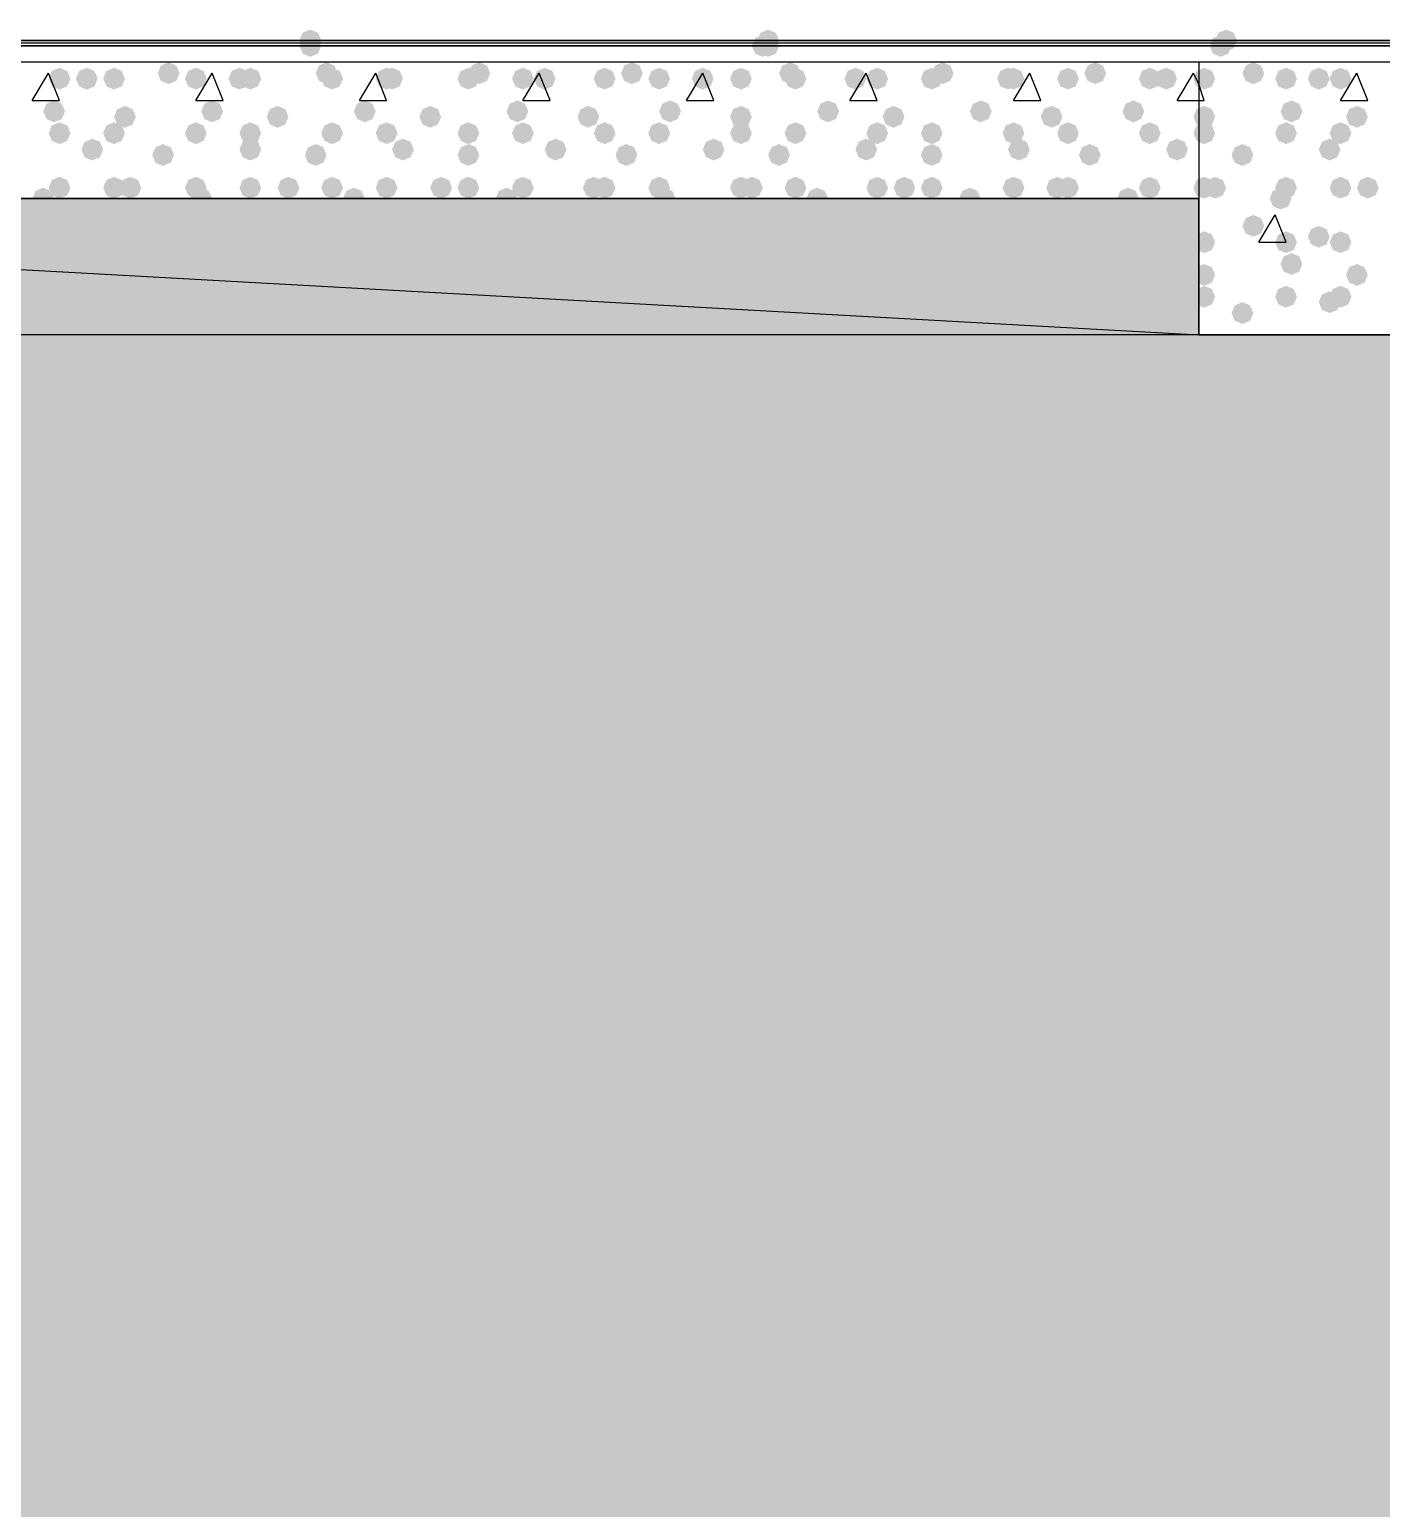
# Model space of a CAD drawing. Header units: millimetres. Extents: x 0 to 420, y 0 to 297.
# Drawn here: x 205.97 to 216.47, y 232.4 to 243.88 of the extents above; entities that cross this region are included whole.
import ezdxf

# ---------------------------------------------------------------- set-up
doc = ezdxf.new("R2010")
doc.units = ezdxf.units.MM
doc.layers.get('0').update_dxf_attribs({"linetype": 'CONTINUOUS'})

msp = doc.modelspace()

# ---------------------------------------------------------------- hatches: boundary and pattern name
at = {"true_color": 0x0000fe}
for points in [[(208.237667, 243.797667), (208.212796, 243.737871), (208.153, 243.713), (208.093204, 243.737871), (208.068333, 243.797667), (208.093204, 243.857462), (208.153, 243.882333), (208.212796, 243.857463)], [(208.237667, 243.755333), (208.212796, 243.695537), (208.153, 243.670667), (208.093204, 243.695537), (208.068333, 243.755333), (208.093204, 243.815129), (208.153, 243.84), (208.212796, 243.815129)], [(208.237667, 243.755333), (208.212796, 243.695537), (208.153, 243.670667), (208.093204, 243.695537), (208.068333, 243.755333), (208.093204, 243.815129), (208.153, 243.84), (208.212796, 243.815129)], [(208.237667, 243.755333), (208.212796, 243.695537), (208.153, 243.670667), (208.093204, 243.695537), (208.068333, 243.755333), (208.093204, 243.815129), (208.153, 243.84), (208.212796, 243.815129)], [(211.751333, 243.755333), (211.726462, 243.695537), (211.666667, 243.670667), (211.606871, 243.695537), (211.582, 243.755333), (211.606871, 243.815129), (211.666667, 243.84), (211.726462, 243.815129)], [(211.793667, 243.797667), (211.768796, 243.737871), (211.709, 243.713), (211.649204, 243.737871), (211.624333, 243.797667), (211.649204, 243.857462), (211.709, 243.882333), (211.768796, 243.857463)], [(211.793667, 243.755333), (211.768796, 243.695537), (211.709, 243.670667), (211.649204, 243.695537), (211.624333, 243.755333), (211.649204, 243.815129), (211.709, 243.84), (211.768796, 243.815129)], [(211.793667, 243.755333), (211.768796, 243.695537), (211.709, 243.670667), (211.649204, 243.695537), (211.624333, 243.755333), (211.649204, 243.815129), (211.709, 243.84), (211.768796, 243.815129)], [(215.307333, 243.755333), (215.282462, 243.695537), (215.222667, 243.670667), (215.162871, 243.695537), (215.138, 243.755333), (215.162871, 243.815129), (215.222667, 243.84), (215.282462, 243.815129)], [(215.307333, 243.755333), (215.282462, 243.695537), (215.222667, 243.670667), (215.162871, 243.695537), (215.138, 243.755333), (215.162871, 243.815129), (215.222667, 243.84), (215.282462, 243.815129)], [(215.307333, 243.755333), (215.282462, 243.695537), (215.222667, 243.670667), (215.162871, 243.695537), (215.138, 243.755333), (215.162871, 243.815129), (215.222667, 243.84), (215.282462, 243.815129)], [(215.349667, 243.797667), (215.324796, 243.737871), (215.265, 243.713), (215.205204, 243.737871), (215.180333, 243.797667), (215.205204, 243.857462), (215.265, 243.882333), (215.324796, 243.857463)]]:
    msp.add_hatch(color=0, dxfattribs=at).paths.add_polyline_path(points, flags=0)
at = {"true_color": 0x000007}
h = msp.add_hatch(color=0, dxfattribs=at)
h.paths.add_polyline_path([(31.284333, 243.755333), (379.73, 243.755333)], flags=0)
h.paths.add_polyline_path([(379.73, 243.755333), (31.284333, 243.755333)], flags=0)
at = {"true_color": 0x000008}
for points in [[(206.290333, 243.501333), (206.265462, 243.441537), (206.205667, 243.416667), (206.145871, 243.441537), (206.121, 243.501333), (206.145871, 243.561129), (206.205667, 243.586), (206.265462, 243.561129)], [(206.502, 243.501333), (206.477129, 243.441537), (206.417333, 243.416667), (206.357537, 243.441537), (206.332667, 243.501333), (206.357537, 243.561129), (206.417333, 243.586), (206.477129, 243.561129)], [(206.713667, 243.501333), (206.688796, 243.441537), (206.629, 243.416667), (206.569204, 243.441537), (206.544333, 243.501333), (206.569204, 243.561129), (206.629, 243.586), (206.688796, 243.561129)], [(207.137, 243.543667), (207.112129, 243.483871), (207.052333, 243.459), (206.992538, 243.483871), (206.967667, 243.543667), (206.992537, 243.603462), (207.052333, 243.628333), (207.112129, 243.603463)], [(207.348667, 243.501333), (207.323796, 243.441537), (207.264, 243.416667), (207.204204, 243.441537), (207.179333, 243.501333), (207.204204, 243.561129), (207.264, 243.586), (207.323796, 243.561129)], [(207.687333, 243.501333), (207.662463, 243.441537), (207.602667, 243.416667), (207.542871, 243.441537), (207.518, 243.501333), (207.542871, 243.561129), (207.602667, 243.586), (207.662462, 243.561129)], [(207.772, 243.501333), (207.747129, 243.441537), (207.687333, 243.416667), (207.627537, 243.441537), (207.602667, 243.501333), (207.627537, 243.561129), (207.687333, 243.586), (207.747129, 243.561129)], [(208.364667, 243.543667), (208.339796, 243.483871), (208.28, 243.459), (208.220204, 243.483871), (208.195333, 243.543667), (208.220204, 243.603462), (208.28, 243.628333), (208.339796, 243.603463)], [(208.407, 243.501333), (208.382129, 243.441537), (208.322333, 243.416667), (208.262538, 243.441537), (208.237667, 243.501333), (208.262537, 243.561129), (208.322333, 243.586), (208.382129, 243.561129)], [(208.830333, 243.501333), (208.805462, 243.441537), (208.745667, 243.416667), (208.685871, 243.441537), (208.661, 243.501333), (208.685871, 243.561129), (208.745667, 243.586), (208.805462, 243.561129)], [(208.872667, 243.501333), (208.847796, 243.441537), (208.788, 243.416667), (208.728204, 243.441537), (208.703333, 243.501333), (208.728204, 243.561129), (208.788, 243.586), (208.847796, 243.561129)], [(209.465333, 243.501333), (209.440462, 243.441537), (209.380667, 243.416667), (209.320871, 243.441537), (209.296, 243.501333), (209.320871, 243.561129), (209.380667, 243.586), (209.440462, 243.561129)], [(209.55, 243.543667), (209.525129, 243.483871), (209.465333, 243.459), (209.405538, 243.483871), (209.380667, 243.543667), (209.405537, 243.603462), (209.465333, 243.628333), (209.525129, 243.603463)], [(209.888667, 243.501333), (209.863796, 243.441537), (209.804, 243.416667), (209.744204, 243.441537), (209.719333, 243.501333), (209.744204, 243.561129), (209.804, 243.586), (209.863796, 243.561129)], [(210.058, 243.501333), (210.033129, 243.441537), (209.973333, 243.416667), (209.913538, 243.441537), (209.888667, 243.501333), (209.913537, 243.561129), (209.973333, 243.586), (210.033129, 243.561129)], [(210.523667, 243.501333), (210.498796, 243.441537), (210.439, 243.416667), (210.379204, 243.441537), (210.354333, 243.501333), (210.379204, 243.561129), (210.439, 243.586), (210.498796, 243.561129)], [(210.735333, 243.543667), (210.710462, 243.483871), (210.650667, 243.459), (210.590871, 243.483871), (210.566, 243.543667), (210.590871, 243.603462), (210.650667, 243.628333), (210.710462, 243.603463)], [(210.947, 243.501333), (210.922129, 243.441537), (210.862333, 243.416667), (210.802538, 243.441537), (210.777667, 243.501333), (210.802537, 243.561129), (210.862333, 243.586), (210.922129, 243.561129)], [(211.285667, 243.501333), (211.260796, 243.441537), (211.201, 243.416667), (211.141204, 243.441537), (211.116333, 243.501333), (211.141204, 243.561129), (211.201, 243.586), (211.260796, 243.561129)], [(211.582, 243.501333), (211.557129, 243.441537), (211.497333, 243.416667), (211.437537, 243.441537), (211.412667, 243.501333), (211.437537, 243.561129), (211.497333, 243.586), (211.557129, 243.561129)], [(211.963, 243.543667), (211.938129, 243.483871), (211.878333, 243.459), (211.818537, 243.483871), (211.793667, 243.543667), (211.818537, 243.603462), (211.878333, 243.628333), (211.938129, 243.603463)], [(212.005333, 243.501333), (211.980462, 243.441537), (211.920667, 243.416667), (211.860871, 243.441537), (211.836, 243.501333), (211.860871, 243.561129), (211.920667, 243.586), (211.980462, 243.561129)], [(212.471, 243.501333), (212.446129, 243.441537), (212.386333, 243.416667), (212.326538, 243.441537), (212.301667, 243.501333), (212.326537, 243.561129), (212.386333, 243.586), (212.446129, 243.561129)], [(212.640333, 243.501333), (212.615462, 243.441537), (212.555667, 243.416667), (212.495871, 243.441537), (212.471, 243.501333), (212.495871, 243.561129), (212.555667, 243.586), (212.615462, 243.561129)], [(213.063667, 243.501333), (213.038796, 243.441537), (212.979, 243.416667), (212.919204, 243.441537), (212.894333, 243.501333), (212.919204, 243.561129), (212.979, 243.586), (213.038796, 243.561129)], [(213.148333, 243.543667), (213.123462, 243.483871), (213.063667, 243.459), (213.003871, 243.483871), (212.979, 243.543667), (213.003871, 243.603462), (213.063667, 243.628333), (213.123462, 243.603463)], [(213.656333, 243.501333), (213.631463, 243.441537), (213.571667, 243.416667), (213.511871, 243.441537), (213.487, 243.501333), (213.511871, 243.561129), (213.571667, 243.586), (213.631462, 243.561129)], [(213.698667, 243.501333), (213.673796, 243.441537), (213.614, 243.416667), (213.554204, 243.441537), (213.529333, 243.501333), (213.554204, 243.561129), (213.614, 243.586), (213.673796, 243.561129)], [(214.122, 243.501333), (214.097129, 243.441537), (214.037333, 243.416667), (213.977537, 243.441537), (213.952667, 243.501333), (213.977537, 243.561129), (214.037333, 243.586), (214.097129, 243.561129)], [(214.333667, 243.543667), (214.308796, 243.483871), (214.249, 243.459), (214.189204, 243.483871), (214.164333, 243.543667), (214.189204, 243.603462), (214.249, 243.628333), (214.308796, 243.603463)], [(214.757, 243.501333), (214.732129, 243.441537), (214.672333, 243.416667), (214.612537, 243.441537), (214.587667, 243.501333), (214.612537, 243.561129), (214.672333, 243.586), (214.732129, 243.561129)], [(214.884, 243.501333), (214.859129, 243.441537), (214.799333, 243.416667), (214.739538, 243.441537), (214.714667, 243.501333), (214.739537, 243.561129), (214.799333, 243.586), (214.859129, 243.561129)], [(206.248, 243.247333), (206.223129, 243.187537), (206.163333, 243.162667), (206.103538, 243.187537), (206.078667, 243.247333), (206.103537, 243.307129), (206.163333, 243.332), (206.223129, 243.307129)], [(207.475667, 243.247333), (207.450796, 243.187537), (207.391, 243.162667), (207.331204, 243.187537), (207.306333, 243.247333), (207.331204, 243.307129), (207.391, 243.332), (207.450796, 243.307129)], [(208.661, 243.247333), (208.636129, 243.187537), (208.576333, 243.162667), (208.516538, 243.187537), (208.491667, 243.247333), (208.516537, 243.307129), (208.576333, 243.332), (208.636129, 243.307129)], [(209.846333, 243.247333), (209.821463, 243.187537), (209.761667, 243.162667), (209.701871, 243.187537), (209.677, 243.247333), (209.701871, 243.307129), (209.761667, 243.332), (209.821462, 243.307129)], [(211.031667, 243.247333), (211.006796, 243.187537), (210.947, 243.162667), (210.887204, 243.187537), (210.862333, 243.247333), (210.887204, 243.307129), (210.947, 243.332), (211.006796, 243.307129)], [(212.259333, 243.247333), (212.234463, 243.187537), (212.174667, 243.162667), (212.114871, 243.187537), (212.09, 243.247333), (212.114871, 243.307129), (212.174667, 243.332), (212.234462, 243.307129)], [(213.444667, 243.247333), (213.419796, 243.187537), (213.36, 243.162667), (213.300204, 243.187537), (213.275333, 243.247333), (213.300204, 243.307129), (213.36, 243.332), (213.419796, 243.307129)], [(214.63, 243.247333), (214.605129, 243.187537), (214.545333, 243.162667), (214.485538, 243.187537), (214.460667, 243.247333), (214.485537, 243.307129), (214.545333, 243.332), (214.605129, 243.307129)], [(206.798333, 243.205), (206.773462, 243.145204), (206.713667, 243.120333), (206.653871, 243.145204), (206.629, 243.205), (206.653871, 243.264796), (206.713667, 243.289667), (206.773462, 243.264796)], [(207.983667, 243.205), (207.958796, 243.145204), (207.899, 243.120333), (207.839204, 243.145204), (207.814333, 243.205), (207.839204, 243.264796), (207.899, 243.289667), (207.958796, 243.264796)], [(209.169, 243.205), (209.144129, 243.145204), (209.084333, 243.120333), (209.024538, 243.145204), (208.999667, 243.205), (209.024537, 243.264796), (209.084333, 243.289667), (209.144129, 243.264796)], [(210.396667, 243.205), (210.371796, 243.145204), (210.312, 243.120333), (210.252204, 243.145204), (210.227333, 243.205), (210.252204, 243.264796), (210.312, 243.289667), (210.371796, 243.264796)], [(211.582, 243.205), (211.557129, 243.145204), (211.497333, 243.120333), (211.437537, 243.145204), (211.412667, 243.205), (211.437537, 243.264796), (211.497333, 243.289667), (211.557129, 243.264796)], [(212.767333, 243.205), (212.742462, 243.145204), (212.682667, 243.120333), (212.622871, 243.145204), (212.598, 243.205), (212.622871, 243.264796), (212.682667, 243.289667), (212.742462, 243.264796)], [(213.995, 243.205), (213.970129, 243.145204), (213.910333, 243.120333), (213.850538, 243.145204), (213.825667, 243.205), (213.850537, 243.264796), (213.910333, 243.289667), (213.970129, 243.264796)], [(206.290333, 243.078), (206.265462, 243.018204), (206.205667, 242.993333), (206.145871, 243.018204), (206.121, 243.078), (206.145871, 243.137796), (206.205667, 243.162667), (206.265462, 243.137796)], [(206.713667, 243.078), (206.688796, 243.018204), (206.629, 242.993333), (206.569204, 243.018204), (206.544333, 243.078), (206.569204, 243.137796), (206.629, 243.162667), (206.688796, 243.137796)], [(207.348667, 243.078), (207.323796, 243.018204), (207.264, 242.993333), (207.204204, 243.018204), (207.179333, 243.078), (207.204204, 243.137796), (207.264, 243.162667), (207.323796, 243.137796)], [(207.772, 243.078), (207.747129, 243.018204), (207.687333, 242.993333), (207.627537, 243.018204), (207.602667, 243.078), (207.627537, 243.137796), (207.687333, 243.162667), (207.747129, 243.137796)], [(208.407, 243.078), (208.382129, 243.018204), (208.322333, 242.993333), (208.262538, 243.018204), (208.237667, 243.078), (208.262537, 243.137796), (208.322333, 243.162667), (208.382129, 243.137796)], [(208.830333, 243.078), (208.805462, 243.018204), (208.745667, 242.993333), (208.685871, 243.018204), (208.661, 243.078), (208.685871, 243.137796), (208.745667, 243.162667), (208.805462, 243.137796)], [(209.465333, 243.078), (209.440462, 243.018204), (209.380667, 242.993333), (209.320871, 243.018204), (209.296, 243.078), (209.320871, 243.137796), (209.380667, 243.162667), (209.440462, 243.137796)], [(209.888667, 243.078), (209.863796, 243.018204), (209.804, 242.993333), (209.744204, 243.018204), (209.719333, 243.078), (209.744204, 243.137796), (209.804, 243.162667), (209.863796, 243.137796)], [(210.523667, 243.078), (210.498796, 243.018204), (210.439, 242.993333), (210.379204, 243.018204), (210.354333, 243.078), (210.379204, 243.137796), (210.439, 243.162667), (210.498796, 243.137796)], [(210.947, 243.078), (210.922129, 243.018204), (210.862333, 242.993333), (210.802538, 243.018204), (210.777667, 243.078), (210.802537, 243.137796), (210.862333, 243.162667), (210.922129, 243.137796)], [(211.582, 243.078), (211.557129, 243.018204), (211.497333, 242.993333), (211.437537, 243.018204), (211.412667, 243.078), (211.437537, 243.137796), (211.497333, 243.162667), (211.557129, 243.137796)], [(212.005333, 243.078), (211.980462, 243.018204), (211.920667, 242.993333), (211.860871, 243.018204), (211.836, 243.078), (211.860871, 243.137796), (211.920667, 243.162667), (211.980462, 243.137796)], [(212.640333, 243.078), (212.615462, 243.018204), (212.555667, 242.993333), (212.495871, 243.018204), (212.471, 243.078), (212.495871, 243.137796), (212.555667, 243.162667), (212.615462, 243.137796)], [(213.063667, 243.078), (213.038796, 243.018204), (212.979, 242.993333), (212.919204, 243.018204), (212.894333, 243.078), (212.919204, 243.137796), (212.979, 243.162667), (213.038796, 243.137796)], [(213.698667, 243.078), (213.673796, 243.018204), (213.614, 242.993333), (213.554204, 243.018204), (213.529333, 243.078), (213.554204, 243.137796), (213.614, 243.162667), (213.673796, 243.137796)], [(214.122, 243.078), (214.097129, 243.018204), (214.037333, 242.993333), (213.977537, 243.018204), (213.952667, 243.078), (213.977537, 243.137796), (214.037333, 243.162667), (214.097129, 243.137796)], [(214.757, 243.078), (214.732129, 243.018204), (214.672333, 242.993333), (214.612537, 243.018204), (214.587667, 243.078), (214.612537, 243.137796), (214.672333, 243.162667), (214.732129, 243.137796)], [(206.544333, 242.951), (206.519463, 242.891204), (206.459667, 242.866333), (206.399871, 242.891204), (206.375, 242.951), (206.399871, 243.010796), (206.459667, 243.035667), (206.519462, 243.010796)], [(207.094667, 242.908667), (207.069796, 242.848871), (207.01, 242.824), (206.950204, 242.848871), (206.925333, 242.908667), (206.950204, 242.968462), (207.01, 242.993333), (207.069796, 242.968463)], [(207.772, 242.951), (207.747129, 242.891204), (207.687333, 242.866333), (207.627537, 242.891204), (207.602667, 242.951), (207.627537, 243.010796), (207.687333, 243.035667), (207.747129, 243.010796)], [(208.28, 242.908667), (208.255129, 242.848871), (208.195333, 242.824), (208.135538, 242.848871), (208.110667, 242.908667), (208.135537, 242.968462), (208.195333, 242.993333), (208.255129, 242.968463)], [(208.957333, 242.951), (208.932462, 242.891204), (208.872667, 242.866333), (208.812871, 242.891204), (208.788, 242.951), (208.812871, 243.010796), (208.872667, 243.035667), (208.932462, 243.010796)], [(209.465333, 242.908667), (209.440462, 242.848871), (209.380667, 242.824), (209.320871, 242.848871), (209.296, 242.908667), (209.320871, 242.968462), (209.380667, 242.993333), (209.440462, 242.968463)], [(210.142667, 242.951), (210.117796, 242.891204), (210.058, 242.866333), (209.998204, 242.891204), (209.973333, 242.951), (209.998204, 243.010796), (210.058, 243.035667), (210.117796, 243.010796)], [(210.693, 242.908667), (210.668129, 242.848871), (210.608333, 242.824), (210.548538, 242.848871), (210.523667, 242.908667), (210.548537, 242.968462), (210.608333, 242.993333), (210.668129, 242.968463)], [(211.370333, 242.951), (211.345462, 242.891204), (211.285667, 242.866333), (211.225871, 242.891204), (211.201, 242.951), (211.225871, 243.010796), (211.285667, 243.035667), (211.345462, 243.010796)], [(211.878333, 242.908667), (211.853462, 242.848871), (211.793667, 242.824), (211.733871, 242.848871), (211.709, 242.908667), (211.733871, 242.968462), (211.793667, 242.993333), (211.853462, 242.968463)], [(212.555667, 242.951), (212.530796, 242.891204), (212.471, 242.866333), (212.411204, 242.891204), (212.386333, 242.951), (212.411204, 243.010796), (212.471, 243.035667), (212.530796, 243.010796)], [(213.063667, 242.908667), (213.038796, 242.848871), (212.979, 242.824), (212.919204, 242.848871), (212.894333, 242.908667), (212.919204, 242.968462), (212.979, 242.993333), (213.038796, 242.968463)], [(213.741, 242.951), (213.716129, 242.891204), (213.656333, 242.866333), (213.596538, 242.891204), (213.571667, 242.951), (213.596537, 243.010796), (213.656333, 243.035667), (213.716129, 243.010796)], [(214.291333, 242.908667), (214.266462, 242.848871), (214.206667, 242.824), (214.146871, 242.848871), (214.122, 242.908667), (214.146871, 242.968462), (214.206667, 242.993333), (214.266462, 242.968463)], [(214.968667, 242.951), (214.943796, 242.891204), (214.884, 242.866333), (214.824204, 242.891204), (214.799333, 242.951), (214.824204, 243.010796), (214.884, 243.035667), (214.943796, 243.010796)], [(206.163333, 242.57), (206.138463, 242.510204), (206.078667, 242.485333), (206.018871, 242.510204), (205.994, 242.57), (206.018871, 242.629796), (206.078667, 242.654667), (206.138462, 242.629796)], [(206.290333, 242.654667), (206.265462, 242.594871), (206.205667, 242.57), (206.145871, 242.594871), (206.121, 242.654667), (206.145871, 242.714462), (206.205667, 242.739333), (206.265462, 242.714463)], [(206.713667, 242.654667), (206.688796, 242.594871), (206.629, 242.57), (206.569204, 242.594871), (206.544333, 242.654667), (206.569204, 242.714462), (206.629, 242.739333), (206.688796, 242.714463)], [(206.840667, 242.654667), (206.815796, 242.594871), (206.756, 242.57), (206.696204, 242.594871), (206.671333, 242.654667), (206.696204, 242.714462), (206.756, 242.739333), (206.815796, 242.714463)], [(207.348667, 242.654667), (207.323796, 242.594871), (207.264, 242.57), (207.204204, 242.594871), (207.179333, 242.654667), (207.204204, 242.714462), (207.264, 242.739333), (207.323796, 242.714463)], [(207.391, 242.57), (207.366129, 242.510204), (207.306333, 242.485333), (207.246538, 242.510204), (207.221667, 242.57), (207.246537, 242.629796), (207.306333, 242.654667), (207.366129, 242.629796)], [(207.772, 242.654667), (207.747129, 242.594871), (207.687333, 242.57), (207.627537, 242.594871), (207.602667, 242.654667), (207.627537, 242.714462), (207.687333, 242.739333), (207.747129, 242.714463)], [(208.068333, 242.654667), (208.043462, 242.594871), (207.983667, 242.57), (207.923871, 242.594871), (207.899, 242.654667), (207.923871, 242.714462), (207.983667, 242.739333), (208.043462, 242.714463)], [(208.407, 242.654667), (208.382129, 242.594871), (208.322333, 242.57), (208.262538, 242.594871), (208.237667, 242.654667), (208.262537, 242.714462), (208.322333, 242.739333), (208.382129, 242.714463)], [(208.576333, 242.57), (208.551462, 242.510204), (208.491667, 242.485333), (208.431871, 242.510204), (208.407, 242.57), (208.431871, 242.629796), (208.491667, 242.654667), (208.551462, 242.629796)], [(208.830333, 242.654667), (208.805462, 242.594871), (208.745667, 242.57), (208.685871, 242.594871), (208.661, 242.654667), (208.685871, 242.714462), (208.745667, 242.739333), (208.805462, 242.714463)], [(209.253667, 242.654667), (209.228796, 242.594871), (209.169, 242.57), (209.109204, 242.594871), (209.084333, 242.654667), (209.109204, 242.714462), (209.169, 242.739333), (209.228796, 242.714463)], [(209.465333, 242.654667), (209.440462, 242.594871), (209.380667, 242.57), (209.320871, 242.594871), (209.296, 242.654667), (209.320871, 242.714462), (209.380667, 242.739333), (209.440462, 242.714463)], [(209.761667, 242.57), (209.736796, 242.510204), (209.677, 242.485333), (209.617204, 242.510204), (209.592333, 242.57), (209.617204, 242.629796), (209.677, 242.654667), (209.736796, 242.629796)], [(209.888667, 242.654667), (209.863796, 242.594871), (209.804, 242.57), (209.744204, 242.594871), (209.719333, 242.654667), (209.744204, 242.714462), (209.804, 242.739333), (209.863796, 242.714463)], [(210.439, 242.654667), (210.414129, 242.594871), (210.354333, 242.57), (210.294537, 242.594871), (210.269667, 242.654667), (210.294537, 242.714462), (210.354333, 242.739333), (210.414129, 242.714463)], [(210.523667, 242.654667), (210.498796, 242.594871), (210.439, 242.57), (210.379204, 242.594871), (210.354333, 242.654667), (210.379204, 242.714462), (210.439, 242.739333), (210.498796, 242.714463)], [(210.947, 242.654667), (210.922129, 242.594871), (210.862333, 242.57), (210.802538, 242.594871), (210.777667, 242.654667), (210.802537, 242.714462), (210.862333, 242.739333), (210.922129, 242.714463)], [(210.989333, 242.57), (210.964463, 242.510204), (210.904667, 242.485333), (210.844871, 242.510204), (210.82, 242.57), (210.844871, 242.629796), (210.904667, 242.654667), (210.964462, 242.629796)], [(211.582, 242.654667), (211.557129, 242.594871), (211.497333, 242.57), (211.437537, 242.594871), (211.412667, 242.654667), (211.437537, 242.714462), (211.497333, 242.739333), (211.557129, 242.714463)], [(211.666667, 242.654667), (211.641796, 242.594871), (211.582, 242.57), (211.522204, 242.594871), (211.497333, 242.654667), (211.522204, 242.714462), (211.582, 242.739333), (211.641796, 242.714463)], [(212.005333, 242.654667), (211.980462, 242.594871), (211.920667, 242.57), (211.860871, 242.594871), (211.836, 242.654667), (211.860871, 242.714462), (211.920667, 242.739333), (211.980462, 242.714463)], [(212.174667, 242.57), (212.149796, 242.510204), (212.09, 242.485333), (212.030204, 242.510204), (212.005333, 242.57), (212.030204, 242.629796), (212.09, 242.654667), (212.149796, 242.629796)], [(212.640333, 242.654667), (212.615462, 242.594871), (212.555667, 242.57), (212.495871, 242.594871), (212.471, 242.654667), (212.495871, 242.714462), (212.555667, 242.739333), (212.615462, 242.714463)], [(212.852, 242.654667), (212.827129, 242.594871), (212.767333, 242.57), (212.707538, 242.594871), (212.682667, 242.654667), (212.707537, 242.714462), (212.767333, 242.739333), (212.827129, 242.714463)], [(213.063667, 242.654667), (213.038796, 242.594871), (212.979, 242.57), (212.919204, 242.594871), (212.894333, 242.654667), (212.919204, 242.714462), (212.979, 242.739333), (213.038796, 242.714463)], [(213.36, 242.57), (213.335129, 242.510204), (213.275333, 242.485333), (213.215538, 242.510204), (213.190667, 242.57), (213.215537, 242.629796), (213.275333, 242.654667), (213.335129, 242.629796)], [(213.698667, 242.654667), (213.673796, 242.594871), (213.614, 242.57), (213.554204, 242.594871), (213.529333, 242.654667), (213.554204, 242.714462), (213.614, 242.739333), (213.673796, 242.714463)], [(214.037333, 242.654667), (214.012462, 242.594871), (213.952667, 242.57), (213.892871, 242.594871), (213.868, 242.654667), (213.892871, 242.714462), (213.952667, 242.739333), (214.012462, 242.714463)], [(214.122, 242.654667), (214.097129, 242.594871), (214.037333, 242.57), (213.977537, 242.594871), (213.952667, 242.654667), (213.977537, 242.714462), (214.037333, 242.739333), (214.097129, 242.714463)], [(214.587667, 242.57), (214.562796, 242.510204), (214.503, 242.485333), (214.443204, 242.510204), (214.418333, 242.57), (214.443204, 242.629796), (214.503, 242.654667), (214.562796, 242.629796)], [(214.757, 242.654667), (214.732129, 242.594871), (214.672333, 242.57), (214.612537, 242.594871), (214.587667, 242.654667), (214.612537, 242.714462), (214.672333, 242.739333), (214.732129, 242.714463)]]:
    msp.add_hatch(color=0, dxfattribs=at).paths.add_polyline_path(points, flags=0)
at = {"true_color": 0x000007}
for points in [[(215.180333, 243.501333), (215.155462, 243.441537), (215.095667, 243.416667), (215.035871, 243.441537), (215.011, 243.501333), (215.035871, 243.561129), (215.095667, 243.586), (215.155462, 243.561129)], [(215.561333, 243.543667), (215.536462, 243.483871), (215.476667, 243.459), (215.416871, 243.483871), (215.392, 243.543667), (215.416871, 243.603462), (215.476667, 243.628333), (215.536462, 243.603463)], [(215.815333, 243.501333), (215.790462, 243.441537), (215.730667, 243.416667), (215.670871, 243.441537), (215.646, 243.501333), (215.670871, 243.561129), (215.730667, 243.586), (215.790462, 243.561129)], [(216.069333, 243.501333), (216.044463, 243.441537), (215.984667, 243.416667), (215.924871, 243.441537), (215.9, 243.501333), (215.924871, 243.561129), (215.984667, 243.586), (216.044462, 243.561129)], [(216.238667, 243.501333), (216.213796, 243.441537), (216.154, 243.416667), (216.094204, 243.441537), (216.069333, 243.501333), (216.094204, 243.561129), (216.154, 243.586), (216.213796, 243.561129)], [(215.857667, 243.247333), (215.832796, 243.187537), (215.773, 243.162667), (215.713204, 243.187537), (215.688333, 243.247333), (215.713204, 243.307129), (215.773, 243.332), (215.832796, 243.307129)], [(215.180333, 243.205), (215.155462, 243.145204), (215.095667, 243.120333), (215.035871, 243.145204), (215.011, 243.205), (215.035871, 243.264796), (215.095667, 243.289667), (215.155462, 243.264796)], [(216.365667, 243.205), (216.340796, 243.145204), (216.281, 243.120333), (216.221204, 243.145204), (216.196333, 243.205), (216.221204, 243.264796), (216.281, 243.289667), (216.340796, 243.264796)], [(215.180333, 243.078), (215.155462, 243.018204), (215.095667, 242.993333), (215.035871, 243.018204), (215.011, 243.078), (215.035871, 243.137796), (215.095667, 243.162667), (215.155462, 243.137796)], [(215.815333, 243.078), (215.790462, 243.018204), (215.730667, 242.993333), (215.670871, 243.018204), (215.646, 243.078), (215.670871, 243.137796), (215.730667, 243.162667), (215.790462, 243.137796)], [(216.238667, 243.078), (216.213796, 243.018204), (216.154, 242.993333), (216.094204, 243.018204), (216.069333, 243.078), (216.094204, 243.137796), (216.154, 243.162667), (216.213796, 243.137796)], [(215.476667, 242.908667), (215.451796, 242.848871), (215.392, 242.824), (215.332204, 242.848871), (215.307333, 242.908667), (215.332204, 242.968462), (215.392, 242.993333), (215.451796, 242.968463)], [(216.154, 242.951), (216.129129, 242.891204), (216.069333, 242.866333), (216.009538, 242.891204), (215.984667, 242.951), (216.009537, 243.010796), (216.069333, 243.035667), (216.129129, 243.010796)], [(215.180333, 242.654667), (215.155462, 242.594871), (215.095667, 242.57), (215.035871, 242.594871), (215.011, 242.654667), (215.035871, 242.714462), (215.095667, 242.739333), (215.155462, 242.714463)], [(215.265, 242.654667), (215.240129, 242.594871), (215.180333, 242.57), (215.120538, 242.594871), (215.095667, 242.654667), (215.120537, 242.714462), (215.180333, 242.739333), (215.240129, 242.714463)], [(215.773, 242.57), (215.748129, 242.510204), (215.688333, 242.485333), (215.628537, 242.510204), (215.603667, 242.57), (215.628537, 242.629796), (215.688333, 242.654667), (215.748129, 242.629796)], [(215.815333, 242.654667), (215.790462, 242.594871), (215.730667, 242.57), (215.670871, 242.594871), (215.646, 242.654667), (215.670871, 242.714462), (215.730667, 242.739333), (215.790462, 242.714463)], [(216.238667, 242.654667), (216.213796, 242.594871), (216.154, 242.57), (216.094204, 242.594871), (216.069333, 242.654667), (216.094204, 242.714462), (216.154, 242.739333), (216.213796, 242.714463)], [(216.450333, 242.654667), (216.425462, 242.594871), (216.365667, 242.57), (216.305871, 242.594871), (216.281, 242.654667), (216.305871, 242.714462), (216.365667, 242.739333), (216.425462, 242.714463)], [(215.561333, 242.358333), (215.536462, 242.298537), (215.476667, 242.273667), (215.416871, 242.298537), (215.392, 242.358333), (215.416871, 242.418129), (215.476667, 242.443), (215.536462, 242.418129)], [(215.180333, 242.231333), (215.155462, 242.171537), (215.095667, 242.146667), (215.035871, 242.171537), (215.011, 242.231333), (215.035871, 242.291129), (215.095667, 242.316), (215.155462, 242.291129)], [(215.815333, 242.231333), (215.790462, 242.171537), (215.730667, 242.146667), (215.670871, 242.171537), (215.646, 242.231333), (215.670871, 242.291129), (215.730667, 242.316), (215.790462, 242.291129)], [(216.069333, 242.273667), (216.044463, 242.213871), (215.984667, 242.189), (215.924871, 242.213871), (215.9, 242.273667), (215.924871, 242.333462), (215.984667, 242.358333), (216.044462, 242.333463)], [(216.238667, 242.231333), (216.213796, 242.171537), (216.154, 242.146667), (216.094204, 242.171537), (216.069333, 242.231333), (216.094204, 242.291129), (216.154, 242.316), (216.213796, 242.291129)], [(215.180333, 241.977333), (215.155462, 241.917537), (215.095667, 241.892667), (215.035871, 241.917537), (215.011, 241.977333), (215.035871, 242.037129), (215.095667, 242.062), (215.155462, 242.037129)], [(215.857667, 242.062), (215.832796, 242.002204), (215.773, 241.977333), (215.713204, 242.002204), (215.688333, 242.062), (215.713204, 242.121796), (215.773, 242.146667), (215.832796, 242.121796)], [(216.365667, 241.977333), (216.340796, 241.917537), (216.281, 241.892667), (216.221204, 241.917537), (216.196333, 241.977333), (216.221204, 242.037129), (216.281, 242.062), (216.340796, 242.037129)], [(215.180333, 241.808), (215.155462, 241.748204), (215.095667, 241.723333), (215.035871, 241.748204), (215.011, 241.808), (215.035871, 241.867796), (215.095667, 241.892667), (215.155462, 241.867796)], [(215.815333, 241.808), (215.790462, 241.748204), (215.730667, 241.723333), (215.670871, 241.748204), (215.646, 241.808), (215.670871, 241.867796), (215.730667, 241.892667), (215.790462, 241.867796)], [(216.154, 241.765667), (216.129129, 241.705871), (216.069333, 241.681), (216.009538, 241.705871), (215.984667, 241.765667), (216.009537, 241.825462), (216.069333, 241.850333), (216.129129, 241.825463)], [(216.238667, 241.808), (216.213796, 241.748204), (216.154, 241.723333), (216.094204, 241.748204), (216.069333, 241.808), (216.094204, 241.867796), (216.154, 241.892667), (216.213796, 241.867796)], [(215.476667, 241.681), (215.451796, 241.621204), (215.392, 241.596333), (215.332204, 241.621204), (215.307333, 241.681), (215.332204, 241.740796), (215.392, 241.765667), (215.451796, 241.740796)]]:
    msp.add_hatch(color=0, dxfattribs=at).paths.add_polyline_path(points, flags=0)
at = {"true_color": 0x000008}
h = msp.add_hatch(color=0, dxfattribs=at)
h.paths.add_polyline_path([(215.053333, 242.57), (195.961, 242.57), (215.053333, 241.511667)], flags=0)
h.paths.add_polyline_path([(195.961, 242.57), (215.053333, 241.511667), (195.961, 241.511667)], flags=0)
h = msp.add_hatch(color=0, dxfattribs=at)
h.paths.add_polyline_path([(378.544667, 241.511667), (32.469667, 241.511667), (378.544667, 222.461667)], flags=0)
h.paths.add_polyline_path([(32.469667, 241.511667), (378.544667, 222.461667), (32.469667, 222.461667)], flags=0)

# ---------------------------------------------------------------- linework, layer by layer
at = {"color": 0, "true_color": 0x000007}
for points in [[(379.73, 243.797667), (31.242, 243.797667), (379.73, 243.797667), (31.242, 243.755333)], [(379.73, 243.797667), (31.242, 243.797667), (31.242, 243.755333)], [(379.73, 243.755333), (31.284333, 243.755333), (31.242, 243.755333)], [(31.284333, 243.755333), (379.73, 243.755333)], [(31.284333, 243.755333), (379.73, 243.755333)], [(215.053333, 243.628333), (195.961, 243.628333)], [(215.095667, 243.332), (215.053333, 243.459)], [(216.154, 243.332), (216.281, 243.543667)], [(216.365667, 243.332), (216.281, 243.543667)], [(215.053333, 243.332), (215.095667, 243.332)], [(216.154, 243.332), (216.365667, 243.332)], [(195.961, 242.57), (215.053333, 242.57)], [(215.519, 242.231333), (215.646, 242.443)], [(215.730667, 242.231333), (215.646, 242.443)], [(215.519, 242.231333), (215.730667, 242.231333)]]:
    msp.add_lwpolyline(points, dxfattribs=at)
for points in [[(31.284333, 243.755333), (379.73, 243.755333)], [(31.284333, 243.755333), (379.73, 243.755333)], [(379.73, 243.755333), (31.284333, 243.755333)], [(215.053333, 243.628333), (215.053333, 241.511667), (217.17, 241.511667), (217.17, 243.628333)]]:
    msp.add_lwpolyline(points, close=True, dxfattribs=at)
at = {"color": 0, "true_color": 0x000008}
for points in [[(205.994, 243.332), (206.121, 243.543667)], [(206.205667, 243.332), (206.121, 243.543667)], [(207.264, 243.332), (207.391, 243.543667)], [(207.475667, 243.332), (207.391, 243.543667)], [(208.534, 243.332), (208.661, 243.543667)], [(208.745667, 243.332), (208.661, 243.543667)], [(209.804, 243.332), (209.931, 243.543667)], [(210.015667, 243.332), (209.931, 243.543667)], [(211.074, 243.332), (211.201, 243.543667)], [(211.285667, 243.332), (211.201, 243.543667)], [(212.344, 243.332), (212.471, 243.543667)], [(212.555667, 243.332), (212.471, 243.543667)], [(213.614, 243.332), (213.741, 243.543667)], [(213.825667, 243.332), (213.741, 243.543667)], [(214.884, 243.332), (215.011, 243.543667)], [(215.053333, 243.459), (215.011, 243.543667)], [(205.994, 243.332), (206.205667, 243.332)], [(207.264, 243.332), (207.475667, 243.332)], [(208.534, 243.332), (208.745667, 243.332)], [(209.804, 243.332), (210.015667, 243.332)], [(211.074, 243.332), (211.285667, 243.332)], [(212.344, 243.332), (212.555667, 243.332)], [(213.614, 243.332), (213.825667, 243.332)], [(214.884, 243.332), (215.053333, 243.332)]]:
    msp.add_lwpolyline(points, dxfattribs=at)
for points in [[(215.053333, 242.57), (195.961, 242.57), (215.053333, 241.511667)], [(195.961, 242.57), (215.053333, 241.511667), (195.961, 241.511667)], [(378.544667, 241.511667), (32.469667, 241.511667), (378.544667, 222.461667)]]:
    msp.add_lwpolyline(points, close=True, dxfattribs=at)

doc.saveas('drawing.dxf')
